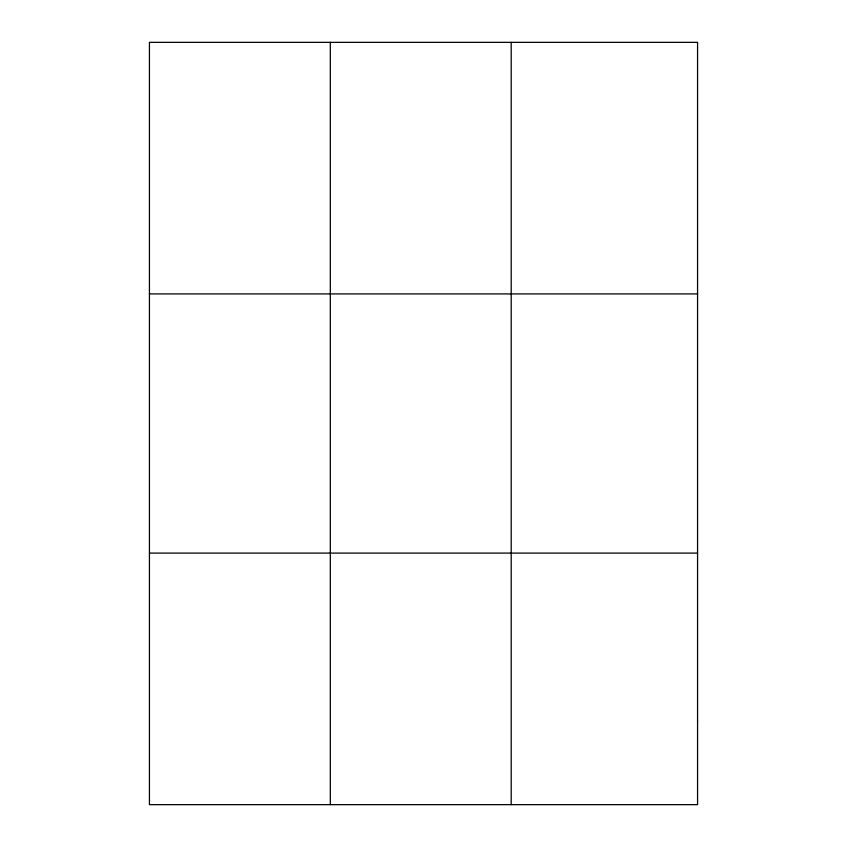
<?xml version="1.0" encoding="UTF-8"?>
<svg xmlns="http://www.w3.org/2000/svg" width="847" height="847" viewBox="0 0 847 847"><rect width="100%" height="100%" fill="white"/><g stroke="black" fill="none" stroke-linecap="round" stroke-linejoin="round"><path stroke-width="1.27" d="M330.319 42.35L330.319 804.65M511.196 42.35L511.196 804.65M149.432 293.909L697.568 293.909M149.432 553.091L697.568 553.091M697.568 720.797L697.568 804.65L149.432 804.65L149.432 42.35L697.568 42.35L697.568 720.797"/></g></svg>
